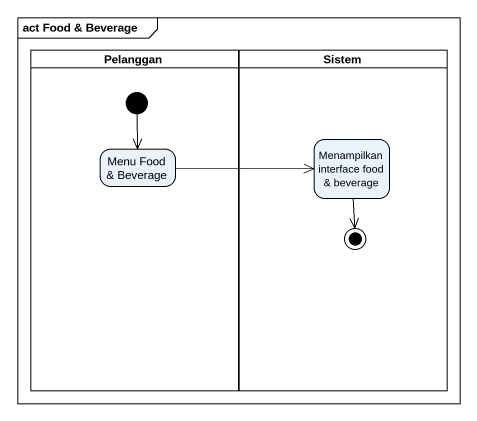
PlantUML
@startuml
mainframe act Food & Beverage
hide empty description
state Pelanggan <<partition>> {
  state "Menu Food & Beverage" as Menu_Food_Beverage
  [*] --> Menu_Food_Beverage
}
state Sistem <<partition>> {
  state "Menampilkan interface food & beverage" as Menampilkan_interface_food
  Menampilkan_interface_food --> [*]
}
Menu_Food_Beverage -right-> Menampilkan_interface_food
@enduml
